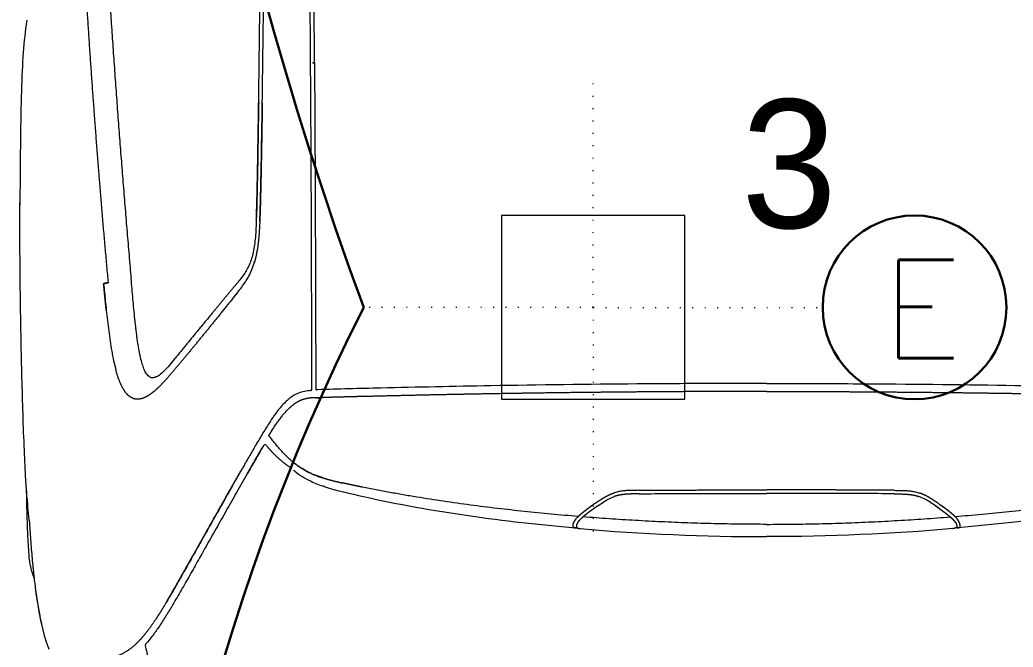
# Model space of a CAD drawing. Extents: x -2012 to 34975, y -1043 to 8321.
# Drawn here: x 18178.4 to 18286.6, y 1225.5 to 1293.8 of the extents above; entities that cross this region are included whole.
import ezdxf

# ---------------------------------------------------------------- set-up
doc = ezdxf.new("R2010")
doc.units = 0
doc.header["$LTSCALE"] = 25
doc.linetypes.add('DOT2', pattern=[0.125, 0, -0.125])
doc.layers.get('0').update_dxf_attribs({"color": 9, "lineweight": 9})
for name, color, linetype, lineweight in [('04', 9, 'Continuous', 9), ('31', 9, 'Continuous', 9), ('E-ACİL AYDINLATMA KİTİ', 7, 'Continuous', 30), ('E-KABLO', 7, 'Continuous', 30)]:
    doc.layers.add(name, color=color, linetype=linetype, lineweight=lineweight)
doc.styles.add('E-YAZI', font='txttw.shx')
doc.styles.add('TX-TEXT', font='')
doc.styles.get('TX-TEXT').set_extended_font_data('TrSah Futura Lt BT')

# ---------------------------------------------------------------- blocks, each defined once
blk = doc.blocks.new('p-araba-polo')
at = {"extrusion": (0, 0, -1)}
for p, q in [((3.4804, 0.8048), (3.4804, 0.8048)), ((3.2268, 0.6929), (3.2267, 0.6922)), ((3.2323, 0.5693), (3.2323, 0.5693)), ((3.4392, 0.5659), (3.4392, 0.5659)), ((3.4596, 0), (3.4596, 0))]:
    blk.add_line(p, q, dxfattribs=at)
blk.add_line((3.4596, 0), (3.4596, 0))
for points, degree, knots in [([(2.9447, 0.8057), (2.948, 0.8063), (2.9714, 0.8099), (3.0015, 0.8114), (3.0343, 0.8121)], 3, [0, 0, 0, 0, 0.131477, 1, 1, 1, 1]), ([(3.46, 0.8061), (3.4566, 0.8063), (3.4499, 0.8067), (3.4362, 0.8075), (3.4129, 0.8086), (3.3796, 0.8099), (3.339, 0.8111), (3.2984, 0.812), (3.2603, 0.8127), (3.226, 0.8131), (3.193, 0.8134), (3.1656, 0.8135), (3.1487, 0.8134), (3.1435, 0.8134)], 3, [0, 0, 0, 0, 0.03531, 0.070597, 0.141114, 0.269195, 0.390859, 0.518959, 0.640794, 0.737038, 0.833171, 0.948447, 1, 1, 1, 1]), ([(3.4534, 0.8065), (3.4733, 0.8062), (3.5024, 0.8054), (3.5233, 0.8042), (3.533, 0.8033), (3.5394, 0.8022), (3.5462, 0.8005), (3.5507, 0.7987), (3.5521, 0.7981)], 3, [0, 0, 0, 0, 0.418831, 0.714948, 0.835581, 0.907738, 0.972168, 1, 1, 1, 1]), ([(3.4649, 0.8058), (3.4648, 0.8058), (3.4647, 0.8058), (3.4648, 0.8058), (3.4649, 0.8058)], 3, [0, 0, 0, 0, 0.506131, 1, 1, 1, 1]), ([(3.4649, 0.8058), (3.4695, 0.8055), (3.4787, 0.8047), (3.4878, 0.8037), (3.4924, 0.8031)], 3, [0, 0, 0, 0, 0.500005, 1, 1, 1, 1]), ([(3.4924, 0.8031), (3.496, 0.8029), (3.5031, 0.8024), (3.5136, 0.8016), (3.5237, 0.8008), (3.5336, 0.8), (3.5432, 0.799), (3.5524, 0.798), (3.5613, 0.797), (3.5699, 0.7958), (3.5781, 0.7946), (3.5859, 0.7933), (3.5934, 0.7919), (3.5988, 0.7908), (3.6016, 0.7902), (3.6022, 0.7901)], 3, [0, 0, 0, 0, 0.08164, 0.163278, 0.244914, 0.326547, 0.408179, 0.489811, 0.571441, 0.653071, 0.734702, 0.816332, 0.897962, 0.979592, 1, 1, 1, 1]), ([(3.5624, 0.7968), (3.5668, 0.7963), (3.5918, 0.7928), (3.6137, 0.7881), (3.6286, 0.7825), (3.63, 0.7819)], 3, [0, 0, 0, 0, 0.15043, 0.932957, 1, 1, 1, 1]), ([(2.9527, 0.7392), (2.9527, 0.7392), (2.9527, 0.7392), (2.9527, 0.7392), (2.9527, 0.7392), (2.9527, 0.7392), (2.9527, 0.7392)], 3, [0, 0, 0, 0, 1, 1, 1, 1, 1, 1, 1]), ([(2.9527, 0.7392), (2.9527, 0.7392), (2.9527, 0.7392), (2.9527, 0.7392), (2.9527, 0.7392), (2.9527, 0.7392), (2.9527, 0.7392)], 3, [0, 0, 0, 0, 1, 1, 1, 1, 1, 1, 1]), ([(3.2608, 0.7193), (3.2646, 0.7189), (3.2721, 0.7181), (3.2833, 0.7167), (3.2944, 0.7152), (3.3053, 0.7134), (3.3161, 0.7114), (3.3228, 0.7096), (3.3262, 0.7088)], 3, [0, 0, 0, 0, 0.1667, 0.333452, 0.500295, 0.667229, 0.833987, 1, 1, 1, 1]), ([(3.2703, 0.6882), (3.2666, 0.6885), (3.2594, 0.6893), (3.2484, 0.6903), (3.2374, 0.6913), (3.2301, 0.6919), (3.2264, 0.6923)], 3, [0, 0, 0, 0, 0.249999, 0.5, 0.749999, 1, 1, 1, 1]), ([(3.3109, 0.6823), (3.3094, 0.6826), (3.3062, 0.6833), (3.3012, 0.6842), (3.2962, 0.685), (3.2911, 0.6857), (3.2859, 0.6864), (3.2807, 0.687), (3.2755, 0.6876), (3.272, 0.688), (3.2703, 0.6882)], 3, [0, 0, 0, 0, 0.124983, 0.249975, 0.374973, 0.499975, 0.624979, 0.749985, 0.874992, 1, 1, 1, 1]), ([(3.3301, 0.6755), (3.3295, 0.6759), (3.3283, 0.6767), (3.326, 0.6778), (3.3234, 0.6788), (3.3205, 0.6798), (3.3175, 0.6807), (3.3143, 0.6815), (3.3121, 0.6821), (3.3109, 0.6823)], 3, [0, 0, 0, 0, 0.142893, 0.285782, 0.428638, 0.571491, 0.714341, 0.857166, 1, 1, 1, 1]), ([(3.3341, 0.6661), (3.3342, 0.6668), (3.3346, 0.668), (3.3344, 0.6699), (3.3338, 0.6718), (3.3324, 0.6737), (3.3309, 0.6749), (3.3301, 0.6755)], 3, [0, 0, 0, 0, 0.200067, 0.400113, 0.600121, 0.800083, 1, 1, 1, 1]), ([(3.6063, 0.6624), (3.6096, 0.6647), (3.6161, 0.6692), (3.6216, 0.6739), (3.6243, 0.6762)], 3, [0, 0, 0, 0, 0.500136, 1, 1, 1, 1]), ([(3.6243, 0.6762), (3.6245, 0.6764), (3.6249, 0.6768), (3.6263, 0.6769), (3.6273, 0.6767), (3.6278, 0.6766)], 3, [0, 0, 0, 0, 0.33657, 0.664105, 1, 1, 1, 1]), ([(3.6278, 0.6766), (3.6305, 0.676), (3.6359, 0.6747), (3.644, 0.6721), (3.652, 0.6689), (3.6599, 0.6651), (3.6675, 0.6606), (3.6722, 0.6571), (3.6746, 0.6553)], 3, [0, 0, 0, 0, 0.159308, 0.322994, 0.489699, 0.658429, 0.828591, 1, 1, 1, 1]), ([(3.3273, 0.6565), (3.3288, 0.6581), (3.3319, 0.6613), (3.3333, 0.6645), (3.3341, 0.6661)], 3, [0, 0, 0, 0, 0.500141, 1, 1, 1, 1]), ([(3.5782, 0.6534), (3.5821, 0.6558), (3.5899, 0.6605), (3.5971, 0.6652), (3.6007, 0.6676)], 3, [0, 0, 0, 0, 0.500144, 1, 1, 1, 1]), ([(3.5834, 0.648), (3.5874, 0.6504), (3.5954, 0.6552), (3.6027, 0.66), (3.6063, 0.6624)], 3, [0, 0, 0, 0, 0.500076, 1, 1, 1, 1]), ([(3.3135, 0.6446), (3.316, 0.6466), (3.3209, 0.6506), (3.3252, 0.6545), (3.3273, 0.6565)], 3, [0, 0, 0, 0, 0.500033, 1, 1, 1, 1]), ([(3.513, 0.6163), (3.5186, 0.6194), (3.5299, 0.6257), (3.5464, 0.6351), (3.5626, 0.6443), (3.573, 0.6504), (3.5782, 0.6534)], 3, [0, 0, 0, 0, 0.250068, 0.500042, 0.750043, 1, 1, 1, 1]), ([(3.5181, 0.6106), (3.5237, 0.6138), (3.535, 0.6202), (3.5515, 0.6295), (3.5678, 0.6388), (3.5782, 0.645), (3.5834, 0.648)], 3, [0, 0, 0, 0, 0.250003, 0.500002, 0.750004, 1, 1, 1, 1]), ([(3.4347, 0.5721), (3.4414, 0.5759), (3.4547, 0.5834), (3.4744, 0.5945), (3.4939, 0.6055), (3.5066, 0.6127), (3.513, 0.6163)], 3, [0, 0, 0, 0, 0.250088, 0.500081, 0.750046, 1, 1, 1, 1]), ([(3.4392, 0.5659), (3.4459, 0.5697), (3.4593, 0.5774), (3.4791, 0.5886), (3.4988, 0.5997), (3.5116, 0.607), (3.5181, 0.6106)], 3, [0, 0, 0, 0, 0.250005, 0.499995, 0.750003, 1, 1, 1, 1]), ([(3.1618, 0.5559), (3.1683, 0.5561), (3.1805, 0.5566), (3.1975, 0.5588), (3.2114, 0.5631), (3.222, 0.5691), (3.2275, 0.5736), (3.2303, 0.5759)], 3, [0, 0, 0, 0, 0.229948, 0.430851, 0.618309, 0.809628, 1, 1, 1, 1]), ([(3.241, 0.576), (3.2393, 0.5746), (3.2357, 0.5718), (3.2301, 0.5677), (3.2238, 0.5639), (3.2167, 0.5605), (3.2112, 0.5588), (3.2085, 0.5579)], 3, [0, 0, 0, 0, 0.202487, 0.403363, 0.602843, 0.801427, 1, 1, 1, 1]), ([(3.3853, 0.5429), (3.3873, 0.5442), (3.3915, 0.5468), (3.3997, 0.5518), (3.4101, 0.5579), (3.4204, 0.5638), (3.4274, 0.5679), (3.4315, 0.5702), (3.4335, 0.5714), (3.4347, 0.5721)], 3, [0, 0, 0, 0, 0.124906, 0.24985, 0.49985, 0.749925, 0.874966, 0.92498, 1, 1, 1, 1]), ([(3.4089, 0.5484), (3.414, 0.5514), (3.4241, 0.5573), (3.4341, 0.563), (3.4392, 0.5659)], 3, [0, 0, 0, 0, 0.499997, 1, 1, 1, 1]), ([(3.4212, 0.5643), (3.4212, 0.5643), (3.4212, 0.5643), (3.4212, 0.5643), (3.4212, 0.5643), (3.4212, 0.5643), (3.4212, 0.5643)], 3, [0, 0, 0, 0, 1, 1, 1, 1, 1, 1, 1]), ([(3.4212, 0.5643), (3.4212, 0.5643), (3.4212, 0.5643), (3.4212, 0.5643), (3.4212, 0.5643), (3.4212, 0.5643), (3.4212, 0.5643)], 3, [0, 0, 0, 0, 1, 1, 1, 1, 1, 1, 1]), ([(3.0337, 0.5533), (3.0442, 0.5535), (3.0654, 0.5538), (3.0977, 0.5543), (3.1299, 0.5549), (3.1514, 0.5555), (3.1618, 0.5559)], 3, [0, 0, 0, 0, 0.244881, 0.495799, 0.755099, 1, 1, 1, 1]), ([(3.1637, 0.5521), (3.1617, 0.552), (3.1577, 0.5518), (3.1517, 0.5516), (3.1467, 0.5515), (3.1433, 0.5514), (3.1417, 0.5514), (3.1409, 0.5513), (3.1403, 0.5513), (3.1399, 0.5513), (3.1397, 0.5513)], 3, [0, 0, 0, 0, 0.249862, 0.499819, 0.749912, 0.875014, 0.92503, 0.955027, 0.977518, 1, 1, 1, 1]), ([(3.0349, 0.5494), (3.0165, 0.5491), (2.9796, 0.5486), (2.9243, 0.5479), (2.869, 0.5473), (2.8075, 0.5467), (2.7397, 0.5462), (2.6658, 0.5458), (2.6164, 0.5459), (2.5918, 0.5459)], 3, [0, 0, 0, 0, 0.125016, 0.250021, 0.375012, 0.500001, 0.666615, 0.833283, 1, 1, 1, 1]), ([(3.1397, 0.5513), (3.131, 0.5511), (3.1136, 0.5507), (3.0874, 0.5502), (3.0611, 0.5498), (3.0436, 0.5495), (3.0349, 0.5494)], 3, [0, 0, 0, 0, 0.249999, 0.499999, 0.75, 1, 1, 1, 1]), ([(3.3572, 0.5202), (3.3577, 0.5208), (3.3587, 0.522), (3.3608, 0.5242), (3.3635, 0.5269), (3.367, 0.5299), (3.3705, 0.5327), (3.3741, 0.5354), (3.379, 0.5388), (3.3828, 0.5413), (3.3853, 0.5429)], 3, [0, 0, 0, 0, 0.060335, 0.124578, 0.249278, 0.374233, 0.499321, 0.624409, 0.749543, 1, 1, 1, 1]), ([(3.4273, 0.5145), (3.4262, 0.516), (3.4239, 0.5188), (3.4208, 0.522), (3.4183, 0.5245), (3.4164, 0.5263), (3.4145, 0.5281), (3.4126, 0.5298), (3.4107, 0.5315), (3.4088, 0.5331), (3.4068, 0.5347), (3.4049, 0.5363), (3.403, 0.5378), (3.4015, 0.539), (3.4005, 0.5397), (3.4, 0.5401), (3.3996, 0.5405), (3.3991, 0.5408), (3.3986, 0.5412), (3.3981, 0.5416), (3.3976, 0.542), (3.3973, 0.5422), (3.3971, 0.5423)], 3, [0, 0, 0, 0, 0.127806, 0.254933, 0.318226, 0.381331, 0.444235, 0.506923, 0.569381, 0.631599, 0.69357, 0.755292, 0.816773, 0.878031, 0.893313, 0.908584, 0.923844, 0.939093, 0.954332, 0.969563, 0.984785, 1, 1, 1, 1]), ([(3.4092, 0.5441), (3.4087, 0.5445), (3.4078, 0.5452), (3.4071, 0.5465), (3.4076, 0.5476), (3.4085, 0.5481), (3.4089, 0.5484)], 3, [0, 0, 0, 0, 0.263807, 0.500052, 0.736261, 1, 1, 1, 1]), ([(3.3918, 0.5389), (3.3904, 0.5381), (3.3878, 0.5363), (3.3839, 0.5336), (3.38, 0.5308), (3.3763, 0.528), (3.3729, 0.5252), (3.3698, 0.5223), (3.3668, 0.5193), (3.365, 0.517), (3.3641, 0.5159)], 3, [0, 0, 0, 0, 0.135189, 0.270177, 0.404927, 0.539624, 0.654876, 0.770059, 0.885089, 1, 1, 1, 1]), ([(3.403, 0.5378), (3.403, 0.5378), (3.403, 0.5378), (3.403, 0.5378), (3.403, 0.5378), (3.403, 0.5378), (3.403, 0.5378)], 3, [0, 0, 0, 0, 1, 1, 1, 1, 1, 1, 1]), ([(3.403, 0.5378), (3.403, 0.5378), (3.403, 0.5378), (3.403, 0.5378), (3.403, 0.5378), (3.403, 0.5378), (3.403, 0.5378), (3.403, 0.5378), (3.403, 0.5378), (3.403, 0.5378), (3.403, 0.5378), (3.403, 0.5378), (3.403, 0.5378), (3.403, 0.5378), (3.403, 0.5378)], 7, [0, 0, 0, 0, 0, 0, 0, 0, 1, 1, 1, 1, 1, 1, 1, 1, 1, 1, 1, 1, 1, 1, 1]), ([(3.3483, 0.4967), (3.3484, 0.4979), (3.3487, 0.5002), (3.3495, 0.5047), (3.351, 0.5099), (3.3533, 0.5145), (3.3554, 0.5178), (3.3566, 0.5194), (3.3572, 0.5202)], 3, [0, 0, 0, 0, 0.125989, 0.249779, 0.499456, 0.749332, 0.870647, 1, 1, 1, 1]), ([(3.4331, 0.5064), (3.4331, 0.5064), (3.4322, 0.5078), (3.4303, 0.5106), (3.4283, 0.5132), (3.4273, 0.5145)], 3, [0, 0, 0, 0, 0.000023, 0.502974, 1, 1, 1, 1]), ([(2.9914, 0.4925), (2.9681, 0.4926), (2.9215, 0.4929), (2.8515, 0.4934), (2.7815, 0.494), (2.7115, 0.4947), (2.6414, 0.4956), (2.5713, 0.4966), (2.5012, 0.4978), (2.4311, 0.4992), (2.361, 0.501), (2.2908, 0.5031), (2.2441, 0.5049), (2.2208, 0.5057)], 3, [0, 0, 0, 0, 0.090909, 0.181819, 0.272729, 0.363638, 0.454547, 0.545456, 0.636366, 0.727274, 0.818182, 0.909092, 1, 1, 1, 1]), ([(2.3554, 0.506), (2.3703, 0.5056), (2.4001, 0.5048), (2.4448, 0.5038), (2.4895, 0.5028), (2.5342, 0.502), (2.5789, 0.5013), (2.6236, 0.5006), (2.6682, 0.5), (2.7129, 0.4995), (2.7575, 0.499), (2.8022, 0.4986), (2.8468, 0.4982), (2.8914, 0.4978), (2.936, 0.4975), (2.9805, 0.4972), (3.0251, 0.4969), (3.0696, 0.4966), (3.0993, 0.4965), (3.1141, 0.4964)], 3, [0, 0, 0, 0, 0.058823, 0.117647, 0.17647, 0.235294, 0.294117, 0.352941, 0.411764, 0.470588, 0.529411, 0.588235, 0.647058, 0.705882, 0.764706, 0.823529, 0.882353, 0.941176, 1, 1, 1, 1]), ([(3.4331, 0.5064), (3.434, 0.5049), (3.4358, 0.502), (3.4373, 0.4989), (3.4381, 0.4974)], 3, [0, 0, 0, 0, 0.504884, 1, 1, 1, 1]), ([(3.4381, 0.4974), (3.4373, 0.4989), (3.4358, 0.502), (3.434, 0.5049), (3.4331, 0.5064)], 3, [0, 0, 0, 0, 0.494609, 1, 1, 1, 1]), ([(3.1141, 0.4964), (3.1335, 0.4963), (3.1724, 0.4962), (3.2307, 0.496), (3.2791, 0.4958), (3.3179, 0.4958), (3.3372, 0.4958), (3.3469, 0.4958)], 3, [0, 0, 0, 0, 0.250049, 0.500074, 0.750085, 0.874591, 1, 1, 1, 1]), ([(3.2865, 0.4958), (3.2865, 0.4958), (3.2865, 0.4958), (3.2865, 0.4958), (3.2865, 0.4958), (3.2865, 0.4958), (3.2865, 0.4958)], 3, [0, 0, 0, 0, 1, 1, 1, 1, 1, 1, 1]), ([(3.2865, 0.4958), (3.2865, 0.4958), (3.2865, 0.4958), (3.2865, 0.4958), (3.2865, 0.4958), (3.2865, 0.4958), (3.2865, 0.4958)], 3, [0, 0, 0, 0, 1, 1, 1, 1, 1, 1, 1]), ([(3.3038, 0.4958), (3.3038, 0.4958), (3.3038, 0.4958), (3.3038, 0.4958), (3.3038, 0.4958), (3.3038, 0.4958), (3.3038, 0.4958)], 3, [0, 0, 0, 0, 1, 1, 1, 1, 1, 1, 1]), ([(3.3038, 0.4958), (3.3038, 0.4958), (3.3038, 0.4958), (3.3038, 0.4958), (3.3038, 0.4958), (3.3038, 0.4958), (3.3038, 0.4958)], 3, [0, 0, 0, 0, 1, 1, 1, 1, 1, 1, 1]), ([(3.3406, 0), (3.3406, 0.0157), (3.3407, 0.0471), (3.3408, 0.0942), (3.3414, 0.1788), (3.3425, 0.2677), (3.3443, 0.3606), (3.3454, 0.4121), (3.3465, 0.4551), (3.3471, 0.4781), (3.3475, 0.4896)], 3, [0, 0, 0, 0, 0.095818, 0.191637, 0.287456, 0.612278, 0.734598, 0.85691, 0.928456, 1, 1, 1, 1]), ([(3.3475, 0.4896), (3.3475, 0.49), (3.3475, 0.4908), (3.3468, 0.491), (3.3464, 0.4911)], 3, [0, 0, 0, 0, 0.548693, 1, 1, 1, 1]), ([(3.3469, 0.4958), (3.347, 0.4958), (3.3472, 0.4958), (3.3475, 0.4958), (3.3479, 0.4959), (3.3482, 0.4962), (3.3483, 0.4965), (3.3483, 0.4967)], 3, [0, 0, 0, 0, 0.126989, 0.253376, 0.501595, 0.750756, 1, 1, 1, 1]), ([(3.3562, 0.4912), (3.3562, 0.4906), (3.3562, 0.4894), (3.3561, 0.4878), (3.3561, 0.4864), (3.3561, 0.4854), (3.356, 0.4845), (3.356, 0.484), (3.356, 0.4837)], 3, [0, 0, 0, 0, 0.252172, 0.502148, 0.651132, 0.794911, 0.894758, 1, 1, 1, 1]), ([(3.4381, 0.4974), (3.4386, 0.4963), (3.4397, 0.4941), (3.4405, 0.4918), (3.441, 0.4906)], 3, [0, 0, 0, 0, 0.498968, 1, 1, 1, 1]), ([(3.441, 0.4906), (3.4405, 0.4918), (3.4397, 0.4941), (3.4386, 0.4963), (3.4381, 0.4974)], 3, [0, 0, 0, 0, 0.501096, 1, 1, 1, 1]), ([(3.4856, 0.2052), (3.4847, 0.215), (3.4831, 0.2347), (3.4791, 0.2738), (3.4733, 0.3227), (3.4669, 0.3666), (3.4619, 0.3959), (3.4593, 0.4106), (3.4566, 0.4254), (3.4546, 0.4353), (3.4536, 0.4402)], 3, [0, 0, 0, 0, 0.12452, 0.248713, 0.496885, 0.746467, 0.809383, 0.872586, 0.936113, 1, 1, 1, 1]), ([(3.488, 0.2075), (3.4876, 0.2071), (3.4868, 0.2064), (3.486, 0.2056), (3.4856, 0.2052)], 3, [0, 0, 0, 0, 0.499798, 1, 1, 1, 1]), ([(3.4922, 0.2059), (3.4918, 0.2056), (3.4909, 0.205), (3.4896, 0.2039), (3.4884, 0.2027), (3.4876, 0.2019), (3.4873, 0.2015)], 3, [0, 0, 0, 0, 0.251991, 0.502315, 0.75048, 1, 1, 1, 1]), ([(3.4976, 0.2098), (3.4977, 0.2097), (3.4978, 0.2094), (3.4979, 0.2086), (3.4979, 0.208), (3.4979, 0.2075)], 3, [0, 0, 0, 0, 0.249881, 0.499707, 1, 1, 1, 1]), ([(3.4873, 0.2015), (3.4868, 0.201), (3.4864, 0.2005), (3.486, 0.2), (3.486, 0.2)], 3, [0, 0, 0, 0, 0.98477, 1, 1, 1, 1]), ([(3.4941, 0), (3.494, 0.0095), (3.494, 0.0286), (3.4934, 0.0572), (3.4926, 0.0858), (3.4914, 0.1144), (3.4899, 0.143), (3.4881, 0.1715), (3.4867, 0.1905), (3.486, 0.2)], 3, [0, 0, 0, 0, 0.142857, 0.285713, 0.428571, 0.57143, 0.714285, 0.857141, 1, 1, 1, 1]), ([(3.486, 0.2), (3.486, 0.2), (3.486, 0.2), (3.486, 0.2), (3.486, 0.2), (3.486, 0.2), (3.486, 0.2), (3.486, 0.2), (3.486, 0.2), (3.486, 0.2)], 3, [0, 0, 0, 0, 0.339646, 0.501479, 0.627426, 1, 1, 1, 1, 1, 1, 1]), ([(3.4742, 0.1844), (3.4729, 0.1824), (3.4703, 0.1785), (3.4665, 0.1725), (3.4647, 0.1682), (3.4638, 0.166)], 3, [0, 0, 0, 0, 0.334985, 0.668743, 1, 1, 1, 1]), ([(3.4711, 0.1868), (3.4715, 0.1873), (3.4723, 0.1884), (3.4739, 0.1907), (3.475, 0.1923), (3.4758, 0.1934)], 3, [0, 0, 0, 0, 0.250034, 0.500022, 1, 1, 1, 1]), ([(3.4787, 0.1907), (3.4779, 0.1897), (3.4764, 0.1876), (3.4749, 0.1855), (3.4742, 0.1844)], 3, [0, 0, 0, 0, 0.499955, 1, 1, 1, 1]), ([(3.457, 0.139), (3.4571, 0.1403), (3.4571, 0.143), (3.4572, 0.1475), (3.4573, 0.1524), (3.4578, 0.1574), (3.4585, 0.1613), (3.4593, 0.1644), (3.4598, 0.166), (3.46, 0.1668)], 3, [0, 0, 0, 0, 0.137192, 0.28895, 0.489273, 0.658174, 0.826629, 0.913291, 1, 1, 1, 1]), ([(3.4608, 0.1389), (3.4607, 0.1273), (3.4605, 0.1042), (3.4604, 0.0694), (3.4604, 0.0347), (3.4604, 0.0116), (3.4604, 0)], 3, [0, 0, 0, 0, 0.250071, 0.500208, 0.75029, 1, 1, 1, 1]), ([(3.3406, 0), (3.3406, -0.0157), (3.3407, -0.0471), (3.3408, -0.0942), (3.3414, -0.1788), (3.3425, -0.2677), (3.3443, -0.3606), (3.3454, -0.4121), (3.3465, -0.4551), (3.3471, -0.4781), (3.3475, -0.4896)], 3, [0, 0, 0, 0, 0.095818, 0.191637, 0.287456, 0.612278, 0.734598, 0.85691, 0.928456, 1, 1, 1, 1]), ([(3.4608, -0.1389), (3.4607, -0.1273), (3.4605, -0.1041), (3.4604, -0.0694), (3.4604, -0.0347), (3.4604, -0.0116), (3.4604, 0)], 3, [0, 0, 0, 0, 0.250071, 0.500208, 0.75029, 1, 1, 1, 1]), ([(3.4941, 0), (3.494, -0.0095), (3.494, -0.0286), (3.4934, -0.0572), (3.4926, -0.0858), (3.4914, -0.1144), (3.4899, -0.143), (3.4881, -0.1715), (3.4867, -0.1905), (3.486, -0.2)], 3, [0, 0, 0, 0, 0.142857, 0.285713, 0.428571, 0.57143, 0.714285, 0.857141, 1, 1, 1, 1]), ([(3.457, -0.139), (3.4571, -0.1403), (3.4571, -0.143), (3.4572, -0.1475), (3.4573, -0.1524), (3.4578, -0.1574), (3.4585, -0.1613), (3.4593, -0.1644), (3.4598, -0.166), (3.46, -0.1667)], 3, [0, 0, 0, 0, 0.137192, 0.28895, 0.489273, 0.658174, 0.826629, 0.913291, 1, 1, 1, 1]), ([(3.4742, -0.1844), (3.4729, -0.1824), (3.4703, -0.1785), (3.4665, -0.1725), (3.4647, -0.1682), (3.4638, -0.166)], 3, [0, 0, 0, 0, 0.334985, 0.668743, 1, 1, 1, 1]), ([(3.4711, -0.1868), (3.4715, -0.1873), (3.4723, -0.1884), (3.4739, -0.1907), (3.475, -0.1923), (3.4758, -0.1934)], 3, [0, 0, 0, 0, 0.250034, 0.500022, 1, 1, 1, 1]), ([(3.4787, -0.1907), (3.4779, -0.1897), (3.4764, -0.1876), (3.4749, -0.1855), (3.4742, -0.1844)], 3, [0, 0, 0, 0, 0.499955, 1, 1, 1, 1]), ([(3.4856, -0.2052), (3.4847, -0.215), (3.4831, -0.2347), (3.4791, -0.2738), (3.4733, -0.3227), (3.4669, -0.3666), (3.4619, -0.3959), (3.4593, -0.4106), (3.4566, -0.4254), (3.4546, -0.4353), (3.4536, -0.4402)], 3, [0, 0, 0, 0, 0.12452, 0.248713, 0.496885, 0.746467, 0.809383, 0.872586, 0.936113, 1, 1, 1, 1]), ([(3.488, -0.2075), (3.4876, -0.2071), (3.4868, -0.2064), (3.486, -0.2056), (3.4856, -0.2052)], 3, [0, 0, 0, 0, 0.499798, 1, 1, 1, 1]), ([(3.4873, -0.2015), (3.4868, -0.201), (3.4864, -0.2005), (3.486, -0.2), (3.486, -0.2)], 3, [0, 0, 0, 0, 0.98477, 1, 1, 1, 1]), ([(3.486, -0.2), (3.486, -0.2), (3.486, -0.2), (3.486, -0.2), (3.486, -0.2), (3.486, -0.2), (3.486, -0.2), (3.486, -0.2), (3.486, -0.2), (3.486, -0.2)], 3, [0, 0, 0, 0, 0.339646, 0.501479, 0.627426, 1, 1, 1, 1, 1, 1, 1]), ([(3.4922, -0.2059), (3.4918, -0.2056), (3.4909, -0.205), (3.4896, -0.2039), (3.4884, -0.2027), (3.4876, -0.2019), (3.4873, -0.2015)], 3, [0, 0, 0, 0, 0.251991, 0.502315, 0.75048, 1, 1, 1, 1]), ([(3.4976, -0.2098), (3.4977, -0.2097), (3.4978, -0.2094), (3.4979, -0.2086), (3.4979, -0.208), (3.4979, -0.2075)], 3, [0, 0, 0, 0, 0.249881, 0.499707, 1, 1, 1, 1])]:
    blk.add_open_spline(points, degree=degree, knots=knots)
for points, degree in [([(3.0344, 0.8121), (3.07, 0.8129), (3.1076, 0.8133), (3.1465, 0.8134)], 3), ([(3.4597, 0.8061), (3.4598, 0.8061), (3.4598, 0.8061), (3.4599, 0.8061), (3.4599, 0.8061), (3.46, 0.8061), (3.46, 0.8061)], 6), ([(3.4645, 0.8058), (3.4646, 0.8058), (3.4647, 0.8058), (3.4648, 0.8058), (3.4649, 0.8058)], 4), ([(3.4646, 0.8058), (3.4646, 0.8058), (3.4647, 0.8058), (3.4648, 0.8058), (3.4649, 0.8058)], 4), ([(3.4646, 0.8058), (3.4646, 0.8058), (3.4647, 0.8058), (3.4648, 0.8058), (3.4648, 0.8058), (3.4649, 0.8058), (3.4649, 0.8058)], 6), ([(3.4646, 0.8058), (3.4646, 0.8058), (3.4646, 0.8058), (3.4646, 0.8058)], 3), ([(3.4646, 0.8058), (3.4646, 0.8058), (3.4647, 0.8058), (3.4647, 0.8058), (3.4648, 0.8058), (3.4649, 0.8058), (3.4649, 0.8058)], 6), ([(3.4649, 0.8058), (3.4648, 0.8058), (3.4648, 0.8058), (3.4647, 0.8058), (3.4647, 0.8058), (3.4648, 0.8058), (3.4649, 0.8058)], 6), ([(2.5115, 0.7615), (2.6557, 0.7563), (2.7999, 0.7495), (2.9437, 0.7407), (3.0876, 0.7308), (3.2308, 0.7173)], 5), ([(2.5099, 0.7363), (2.6125, 0.7326), (2.715, 0.7281), (2.8175, 0.7228), (2.9199, 0.7165), (3.0222, 0.7094), (3.1244, 0.7013), (3.2264, 0.6923)], 7), ([(3.1608, 0.7236), (3.1608, 0.7236), (3.1608, 0.7236), (3.1608, 0.7236)], 3), ([(3.1608, 0.7236), (3.1608, 0.7236), (3.1608, 0.7236), (3.1608, 0.7236)], 3), ([(3.2308, 0.7173), (3.2311, 0.7187), (3.2314, 0.72), (3.2314, 0.7205), (3.2315, 0.7208), (3.2318, 0.7215), (3.232, 0.7222)], 6), ([(3.232, 0.7222), (3.2318, 0.7215), (3.2315, 0.7208), (3.2314, 0.7205), (3.2314, 0.72), (3.2311, 0.7187), (3.2308, 0.7173)], 6), ([(3.2325, 0.7222), (3.2324, 0.7222), (3.2323, 0.7222), (3.2322, 0.7222), (3.2321, 0.7222), (3.232, 0.7222)], 5), ([(3.232, 0.7222), (3.2322, 0.7222), (3.2323, 0.7222), (3.2325, 0.7222)], 3), ([(3.2325, 0.7222), (3.2385, 0.7216), (3.2445, 0.721), (3.2505, 0.7204)], 3), ([(3.2505, 0.7204), (3.2469, 0.7208), (3.2433, 0.7211), (3.2397, 0.7215), (3.2361, 0.7218), (3.2325, 0.7222)], 5), ([(3.2608, 0.7193), (3.2588, 0.7195), (3.2567, 0.7198), (3.2546, 0.72), (3.2526, 0.7202), (3.2505, 0.7204)], 5), ([(3.2505, 0.7204), (3.2539, 0.72), (3.2574, 0.7197), (3.2608, 0.7193)], 3), ([(3.6409, 0.7204), (3.6395, 0.7132), (3.6375, 0.7045), (3.6326, 0.6959), (3.6246, 0.6873)], 4), ([(3.3555, 0.6929), (3.353, 0.6968), (3.3487, 0.7005), (3.3421, 0.7038), (3.3345, 0.7065), (3.3262, 0.7088)], 5), ([(3.2267, 0.6922), (3.2268, 0.6925), (3.2268, 0.6927), (3.2268, 0.6929)], 3), ([(3.3551, 0.6757), (3.3569, 0.679), (3.358, 0.6825), (3.3585, 0.6859), (3.3577, 0.6895), (3.3555, 0.6929)], 5), ([(3.6246, 0.6873), (3.62, 0.6823), (3.6144, 0.6773), (3.6078, 0.6724), (3.6007, 0.6676)], 4), ([(3.3312, 0.6498), (3.3371, 0.6548), (3.3427, 0.6599), (3.3478, 0.665), (3.3522, 0.6703), (3.3551, 0.6757)], 5), ([(3.241, 0.576), (3.2553, 0.5874), (3.2689, 0.5983), (3.282, 0.6089), (3.2949, 0.6194), (3.3073, 0.6297), (3.3195, 0.6398), (3.3312, 0.6498)], 7), ([(3.5782, 0.6534), (3.5628, 0.6443), (3.5465, 0.6352), (3.5299, 0.6258), (3.513, 0.6163)], 4), ([(3.2303, 0.5759), (3.2483, 0.5909), (3.2656, 0.6052), (3.2822, 0.619), (3.2983, 0.6322), (3.3135, 0.6446)], 5), ([(3.513, 0.6163), (3.4939, 0.6055), (3.4745, 0.5946), (3.4547, 0.5835), (3.4347, 0.5721)], 4), ([(3.4561, 0.5842), (3.4561, 0.5842), (3.4561, 0.5842), (3.4561, 0.5842)], 3), ([(3.4561, 0.5842), (3.4561, 0.5842), (3.4561, 0.5842), (3.4561, 0.5842), (3.4561, 0.5842), (3.4561, 0.5842)], 5), ([(3.4392, 0.5659), (3.4349, 0.5635), (3.4306, 0.561), (3.4262, 0.5585), (3.4219, 0.556), (3.4176, 0.5535), (3.4133, 0.551), (3.4089, 0.5484)], 7), ([(3.0337, 0.5533), (2.9385, 0.552), (2.8431, 0.5509), (2.7476, 0.5501), (2.6519, 0.5497), (2.5562, 0.5502)], 5), ([(3.1618, 0.5559), (3.1389, 0.555), (3.1101, 0.5545), (3.0826, 0.5541), (3.0594, 0.5537), (3.0337, 0.5533)], 5), ([(3.1397, 0.5513), (3.1445, 0.5514), (3.1493, 0.5516), (3.1541, 0.5517), (3.1589, 0.5519), (3.1637, 0.5521)], 5), ([(3.1637, 0.5521), (3.1712, 0.5524), (3.1787, 0.5528), (3.1863, 0.5535), (3.194, 0.5544), (3.2016, 0.5559), (3.2085, 0.5579)], 6), ([(3.2078, 0.5585), (3.2079, 0.5584), (3.208, 0.5583), (3.2082, 0.5582), (3.2083, 0.5581), (3.2084, 0.558), (3.2085, 0.5579)], 6), ([(3.412, 0.559), (3.412, 0.559), (3.412, 0.559), (3.412, 0.559)], 3), ([(3.412, 0.559), (3.412, 0.559), (3.412, 0.559), (3.412, 0.559), (3.412, 0.559), (3.412, 0.559)], 5), ([(3.0349, 0.5494), (3.0524, 0.5496), (3.0699, 0.5499), (3.0873, 0.5502), (3.1049, 0.5505), (3.1223, 0.5509), (3.1397, 0.5513)], 6), ([(3.3918, 0.5389), (3.3927, 0.5395), (3.3935, 0.5401), (3.3944, 0.5406), (3.3953, 0.5412), (3.3962, 0.5418), (3.3971, 0.5423)], 6), ([(3.3971, 0.5423), (3.3972, 0.5424), (3.3972, 0.5424), (3.3973, 0.5424)], 3), ([(3.3973, 0.5424), (3.3972, 0.5424), (3.3972, 0.5424), (3.3972, 0.5424), (3.3972, 0.5424), (3.3972, 0.5423), (3.3971, 0.5423)], 6), ([(3.4092, 0.5441), (3.4141, 0.54), (3.4191, 0.5353), (3.4238, 0.5303), (3.4281, 0.5248), (3.432, 0.5191)], 5), ([(3.3565, 0.4974), (3.3569, 0.5005), (3.3575, 0.5036), (3.3584, 0.5064), (3.3595, 0.5091), (3.3609, 0.5115), (3.3624, 0.5138), (3.3641, 0.5159)], 7), ([(3.4273, 0.5145), (3.4285, 0.513), (3.4297, 0.5114), (3.4309, 0.5098), (3.432, 0.5081), (3.4331, 0.5064)], 5), ([(3.4363, 0.5139), (3.4362, 0.5141), (3.4361, 0.5142), (3.4359, 0.5144), (3.4357, 0.5145), (3.4355, 0.5147), (3.4352, 0.5148)], 6), ([(3.4362, 0.5141), (3.4404, 0.5087), (3.4441, 0.5027), (3.4472, 0.4963)], 3), ([(2.9913, 0.4945), (2.9913, 0.4944), (2.9914, 0.4941), (2.9914, 0.4937), (2.9914, 0.4931), (2.9914, 0.4925)], 5), ([(2.9914, 0.4925), (2.9914, 0.4929), (2.9914, 0.4932), (2.9914, 0.4935), (2.9914, 0.4938), (2.9914, 0.494)], 5), ([(2.9914, 0.4925), (3.0422, 0.4922), (3.093, 0.4919), (3.1438, 0.4917), (3.1945, 0.4915), (3.2452, 0.4914), (3.2959, 0.4912), (3.3464, 0.4911)], 7), ([(3.3464, 0.4911), (3.3469, 0.4911), (3.3472, 0.4911), (3.3475, 0.4905), (3.3475, 0.4901), (3.3475, 0.4896)], 5), ([(3.3483, 0.4967), (3.3483, 0.4963), (3.3481, 0.496), (3.3478, 0.4958), (3.3474, 0.4958), (3.3469, 0.4958)], 5), ([(3.356, 0.4837), (3.356, 0.4842), (3.356, 0.4848), (3.356, 0.4853), (3.3561, 0.4858), (3.3561, 0.4864), (3.3561, 0.4869), (3.3561, 0.4874)], 7), ([(3.3561, 0.4874), (3.3561, 0.488), (3.3561, 0.4885), (3.3561, 0.4891), (3.3562, 0.4896), (3.3562, 0.4901), (3.3562, 0.4907), (3.3562, 0.4912)], 7), ([(3.3562, 0.4912), (3.3562, 0.4922), (3.3563, 0.4932), (3.3563, 0.4942), (3.3563, 0.4951), (3.3564, 0.496), (3.3564, 0.4968), (3.3565, 0.4974)], 7), ([(3.4434, 0.4835), (3.4429, 0.4849), (3.4425, 0.4863), (3.442, 0.4878), (3.4415, 0.4892), (3.441, 0.4906)], 5), ([(3.441, 0.4906), (3.4415, 0.4892), (3.442, 0.4878), (3.4425, 0.4863), (3.4429, 0.4849), (3.4434, 0.4835)], 5), ([(3.4472, 0.4963), (3.4494, 0.4917), (3.4513, 0.4868), (3.4529, 0.4818)], 3), ([(3.3554, 0.4618), (3.3555, 0.4655), (3.3556, 0.4691), (3.3557, 0.4728), (3.3558, 0.4764), (3.3559, 0.4801), (3.356, 0.4837)], 6), ([(3.4434, 0.4835), (3.4439, 0.4817), (3.4445, 0.4799), (3.445, 0.4781), (3.4455, 0.4764), (3.4459, 0.4746), (3.4464, 0.4728)], 6), ([(3.4529, 0.4816), (3.4529, 0.4817), (3.4529, 0.4819), (3.4528, 0.482), (3.4527, 0.4821), (3.4526, 0.4822), (3.4523, 0.4824)], 6), ([(3.4529, 0.4818), (3.4574, 0.468), (3.4605, 0.4536), (3.4638, 0.4393)], 3), ([(3.4464, 0.4728), (3.4469, 0.471), (3.4473, 0.4692), (3.4478, 0.4673), (3.4482, 0.4655), (3.4486, 0.4637), (3.449, 0.4619)], 6), ([(3.3549, 0.4398), (3.3549, 0.4434), (3.355, 0.4471), (3.3551, 0.4508), (3.3552, 0.4544), (3.3553, 0.4581), (3.3554, 0.4618)], 6), ([(3.4514, 0.451), (3.451, 0.4529), (3.4506, 0.4547), (3.4502, 0.4565), (3.4498, 0.4583), (3.4494, 0.4601), (3.449, 0.4619)], 6), ([(3.4536, 0.4402), (3.4532, 0.442), (3.4529, 0.4438), (3.4525, 0.4456), (3.4521, 0.4474), (3.4518, 0.4492), (3.4514, 0.451)], 6), ([(3.3507, 0.2203), (3.3512, 0.257), (3.3517, 0.2937), (3.3524, 0.3304), (3.3531, 0.367), (3.354, 0.4035), (3.3549, 0.4398)], 6), ([(3.4638, 0.4393), (3.4806, 0.3636), (3.491, 0.2862), (3.4979, 0.2087)], 3), ([(3.3493, 0), (3.3493, 0.0367), (3.3494, 0.0735), (3.3496, 0.1102), (3.3499, 0.1469), (3.3503, 0.1836), (3.3507, 0.2203)], 6), ([(3.4873, 0.2015), (3.488, 0.2023), (3.4888, 0.2031), (3.4896, 0.2039), (3.4905, 0.2047), (3.4913, 0.2053), (3.4922, 0.2059)], 6), ([(3.4938, 0.2106), (3.4927, 0.2103), (3.4916, 0.2099), (3.4906, 0.2093), (3.4897, 0.2087), (3.4888, 0.2081), (3.488, 0.2075)], 6), ([(3.4922, 0.2059), (3.4931, 0.2065), (3.494, 0.2069), (3.4949, 0.2072), (3.4958, 0.2073), (3.4965, 0.2072), (3.4971, 0.2069)], 6), ([(3.4963, 0.2108), (3.496, 0.2108), (3.4956, 0.2109), (3.4952, 0.2109), (3.4947, 0.2108), (3.4943, 0.2107), (3.4938, 0.2106)], 6), ([(3.4976, 0.2098), (3.4975, 0.2101), (3.4973, 0.2103), (3.4971, 0.2104), (3.4969, 0.2106), (3.4966, 0.2107), (3.4963, 0.2108)], 6), ([(3.4971, 0.2069), (3.4978, 0.2065), (3.4982, 0.2059), (3.4985, 0.2053), (3.4986, 0.2045), (3.4987, 0.2036), (3.4988, 0.2026)], 6), ([(3.4979, 0.2087), (3.4979, 0.2089), (3.4978, 0.2092), (3.4978, 0.2094), (3.4977, 0.2096), (3.4976, 0.2098)], 5), ([(3.4979, 0.2087), (3.4979, 0.208), (3.4979, 0.2073), (3.4979, 0.2065)], 3), ([(3.4979, 0.2075), (3.4979, 0.2077), (3.4979, 0.208), (3.4979, 0.2082), (3.4979, 0.2085), (3.4979, 0.2087)], 5), ([(3.4778, 0.196), (3.4774, 0.1955), (3.477, 0.195), (3.4766, 0.1944), (3.4762, 0.1939), (3.4758, 0.1934)], 5), ([(3.4798, 0.1986), (3.4794, 0.198), (3.479, 0.1975), (3.4786, 0.197), (3.4782, 0.1965), (3.4778, 0.196)], 5), ([(3.4787, 0.1907), (3.4801, 0.1926), (3.4815, 0.1945), (3.4829, 0.1964), (3.4844, 0.1983), (3.486, 0.2)], 5), ([(3.484, 0.2036), (3.4831, 0.2026), (3.4822, 0.2016), (3.4814, 0.2006), (3.4806, 0.1996), (3.4798, 0.1986)], 5), ([(3.4852, 0.2048), (3.4849, 0.2046), (3.4847, 0.2043), (3.4845, 0.2041), (3.4842, 0.2038), (3.484, 0.2036)], 5), ([(3.4856, 0.2052), (3.4854, 0.2051), (3.4853, 0.2049), (3.4852, 0.2048)], 3), ([(3.486, 0.2), (3.4862, 0.2003), (3.4865, 0.2006), (3.4867, 0.2009), (3.487, 0.2012), (3.4873, 0.2015)], 5), ([(3.4987, 0.2034), (3.5046, 0.1358), (3.5075, 0.0679), (3.5075, 0)], 3), ([(3.4711, 0.1868), (3.4701, 0.1852), (3.469, 0.1837), (3.468, 0.1821), (3.467, 0.1805), (3.466, 0.1789), (3.465, 0.1773)], 6), ([(3.4758, 0.1934), (3.4754, 0.1927), (3.4749, 0.1921), (3.4744, 0.1914), (3.4739, 0.1908), (3.4735, 0.1901)], 5), ([(3.4742, 0.1844), (3.4751, 0.1857), (3.476, 0.1869), (3.4769, 0.1882), (3.4778, 0.1895), (3.4787, 0.1907)], 5), ([(3.465, 0.1773), (3.4645, 0.1765), (3.4641, 0.1756), (3.4636, 0.1748), (3.4631, 0.174), (3.4627, 0.1731), (3.4623, 0.1722)], 6), ([(3.4623, 0.1722), (3.4618, 0.1713), (3.4614, 0.1704), (3.461, 0.1695), (3.4607, 0.1686), (3.4603, 0.1677), (3.46, 0.1668)], 6), ([(3.4608, 0.1389), (3.4609, 0.1435), (3.461, 0.1481), (3.4611, 0.1527), (3.4614, 0.1573), (3.4623, 0.1618), (3.4638, 0.166)], 6), ([(3.457, 0.139), (3.4568, 0.1158), (3.4567, 0.0926), (3.4566, 0.0695), (3.4566, 0.0463), (3.4566, 0.0232), (3.4566, 0)], 6), ([(3.3493, 0), (3.3493, -0.0367), (3.3494, -0.0735), (3.3496, -0.1102), (3.3499, -0.1469), (3.3503, -0.1836), (3.3507, -0.2203)], 6), ([(3.457, -0.139), (3.4568, -0.1158), (3.4567, -0.0926), (3.4566, -0.0695), (3.4566, -0.0463), (3.4566, -0.0232), (3.4566, 0)], 6), ([(3.4987, -0.2034), (3.5046, -0.1358), (3.5075, -0.0679), (3.5075, 0)], 3), ([(3.4608, -0.1389), (3.4609, -0.1435), (3.461, -0.1481), (3.4611, -0.1527), (3.4614, -0.1573), (3.4623, -0.1618), (3.4638, -0.166)], 6), ([(3.4623, -0.1722), (3.4618, -0.1713), (3.4614, -0.1704), (3.461, -0.1695), (3.4607, -0.1686), (3.4603, -0.1677), (3.46, -0.1667)], 6), ([(3.465, -0.1773), (3.4645, -0.1765), (3.4641, -0.1756), (3.4636, -0.1748), (3.4631, -0.174), (3.4627, -0.1731), (3.4623, -0.1722)], 6), ([(3.4711, -0.1868), (3.4701, -0.1852), (3.469, -0.1837), (3.468, -0.1821), (3.467, -0.1805), (3.466, -0.1789), (3.465, -0.1773)], 6), ([(3.4758, -0.1934), (3.4754, -0.1927), (3.4749, -0.1921), (3.4744, -0.1914), (3.4739, -0.1908), (3.4735, -0.1901)], 5), ([(3.4742, -0.1844), (3.4751, -0.1857), (3.476, -0.1869), (3.4769, -0.1882), (3.4778, -0.1895), (3.4787, -0.1907)], 5), ([(3.4778, -0.196), (3.4774, -0.1955), (3.477, -0.195), (3.4766, -0.1944), (3.4762, -0.1939), (3.4758, -0.1934)], 5), ([(3.4787, -0.1907), (3.4801, -0.1926), (3.4815, -0.1945), (3.4829, -0.1964), (3.4844, -0.1983), (3.486, -0.2)], 5), ([(3.4798, -0.1986), (3.4794, -0.198), (3.479, -0.1975), (3.4786, -0.197), (3.4782, -0.1965), (3.4778, -0.196)], 5), ([(3.484, -0.2036), (3.4831, -0.2026), (3.4822, -0.2016), (3.4814, -0.2006), (3.4806, -0.1996), (3.4798, -0.1986)], 5), ([(3.4852, -0.2048), (3.4849, -0.2046), (3.4847, -0.2043), (3.4845, -0.2041), (3.4842, -0.2038), (3.484, -0.2036)], 5), ([(3.4856, -0.2052), (3.4854, -0.2051), (3.4853, -0.2049), (3.4852, -0.2048)], 3), ([(3.486, -0.2), (3.4862, -0.2003), (3.4865, -0.2006), (3.4867, -0.2009), (3.487, -0.2012), (3.4873, -0.2015)], 5), ([(3.4873, -0.2015), (3.488, -0.2023), (3.4888, -0.2031), (3.4896, -0.2039), (3.4905, -0.2047), (3.4913, -0.2053), (3.4922, -0.2059)], 6), ([(3.4971, -0.2069), (3.4978, -0.2065), (3.4982, -0.2059), (3.4985, -0.2053), (3.4986, -0.2045), (3.4987, -0.2036), (3.4988, -0.2026)], 6), ([(3.4638, -0.4393), (3.4806, -0.3636), (3.491, -0.2862), (3.4979, -0.2087)], 3), ([(3.4938, -0.2106), (3.4927, -0.2103), (3.4916, -0.2099), (3.4906, -0.2093), (3.4897, -0.2087), (3.4888, -0.2081), (3.488, -0.2075)], 6), ([(3.4922, -0.2059), (3.4931, -0.2065), (3.494, -0.2069), (3.4949, -0.2072), (3.4958, -0.2073), (3.4965, -0.2072), (3.4971, -0.2069)], 6), ([(3.4963, -0.2108), (3.496, -0.2108), (3.4956, -0.2109), (3.4952, -0.2109), (3.4947, -0.2108), (3.4943, -0.2107), (3.4938, -0.2106)], 6), ([(3.4976, -0.2098), (3.4975, -0.2101), (3.4973, -0.2103), (3.4971, -0.2104), (3.4969, -0.2106), (3.4966, -0.2107), (3.4963, -0.2108)], 6), ([(3.4979, -0.2087), (3.4979, -0.2089), (3.4978, -0.2092), (3.4978, -0.2094), (3.4977, -0.2096), (3.4976, -0.2098)], 5), ([(3.4979, -0.2087), (3.4979, -0.208), (3.4979, -0.2073), (3.4979, -0.2065)], 3), ([(3.4979, -0.2075), (3.4979, -0.2077), (3.4979, -0.208), (3.4979, -0.2082), (3.4979, -0.2085), (3.4979, -0.2087)], 5), ([(3.3507, -0.2203), (3.3512, -0.257), (3.3517, -0.2937), (3.3524, -0.3304), (3.3531, -0.3669), (3.354, -0.4035), (3.3549, -0.4398)], 6)]:
    blk.add_open_spline(points, degree=degree)
blk = doc.blocks.new('p-bur-vw- aydınlatma 3')
at = {"linetype": 'DOT2', "ltscale": 0.4}
for q in [(0, 25), (-25, 0), (0, -25), (25, 0)]:
    blk.add_line((0, 0), q, dxfattribs=at)
at = {"linetype": 'ByBlock'}
blk.add_lwpolyline([(0, 10), (-10, 10), (-10, -10), (10, -10), (10, 10), (0, 10)], dxfattribs=at)
at = {"insert": (16.13, 22.65), "char_height": 14, "width": 14.596, "attachment_point": 1, "style": 'TX-TEXT'}
blk.add_mtext('3', dxfattribs=at)
blk = doc.blocks.new('100_ACİL AYDINLATMA KİTİ')
at = {"layer": 'E-ACİL AYDINLATMA KİTİ', "color": 3}
blk.add_circle((0, 0), 1.251, dxfattribs=at)
at = {"layer": 'E-ACİL AYDINLATMA KİTİ', "color": 3, "style": 'E-YAZI'}
blk.add_text('E', height=1.34, dxfattribs=at).set_placement((-0.448, -0.694))

msp = doc.modelspace()

# ---------------------------------------------------------------- linework, layer by layer
at = {"layer": 'E-KABLO', "color": 6}
for centre, radius, start, end in [((18595.34, 1402.5), 404.5, 159.7507, 200.2493), ((18423.84, 1157.5), 233, 153.215, 206.785)]:
    msp.add_arc(centre, radius, start, end, dxfattribs=at)

# ---------------------------------------------------------------- block references
at = {"layer": '04', "xscale": -100, "yscale": 100, "zscale": 100, "rotation": 90}
msp.add_blockref('p-araba-polo', (18259.73, 1588.27), dxfattribs=at)
at = {"layer": '31', "linetype": 'ByBlock'}
msp.add_blockref('p-bur-vw- aydınlatma 3', (18240.84, 1262.5), dxfattribs=at)
at = {"layer": 'E-ACİL AYDINLATMA KİTİ', "xscale": 8, "yscale": 8, "zscale": 8}
msp.add_blockref('100_ACİL AYDINLATMA KİTİ', (18275.85, 1262.5), dxfattribs=at)

doc.saveas('drawing.dxf')
